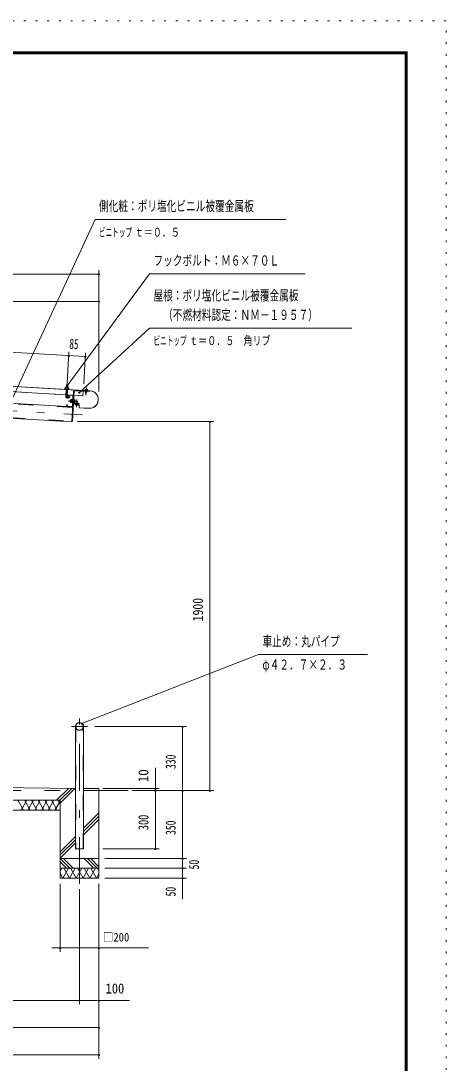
# Model space of a CAD drawing. Units: millimetres, scale not verified. Extents: x -22419 to 22419, y -10500 to 10500.
# Drawn here: x 16954 to 22419, y -2912 to 10500 of the extents above; entities that cross this region are included whole.
import ezdxf
from ezdxf.enums import TextEntityAlignment as Align

# ---------------------------------------------------------------- set-up
doc = ezdxf.new("R2010")
doc.units = ezdxf.units.MM
doc.header["$LTSCALE"] = 50
for name, pattern in [('USER2', [10, 4, -6]), ('USER3', [24, 12, -5, 2, -5]), ('USER4', [3, 0.5, -2.5])]:
    doc.linetypes.add(name, pattern=pattern)
for name, color, linetype, lineweight in [('0-6_2-0BOLD', 7, 'Continuous', 18), ('0-7_2-1HIDDEN', 3, 'USER2', 18), ('0-8_2-2CENTER', 3, 'USER3', 18), ('0-9_2-4THIN', 4, 'Continuous', 18), ('0-A_2-5DIM', 3, 'Continuous', 18), ('0-B_2-6HATCH', 2, 'Continuous', 18), ('0-C_F-F', 5, 'Continuous', 18), ('0-D_F-E_J_ADD', 5, 'USER4', 18)]:
    doc.layers.add(name, color=color, linetype=linetype, lineweight=lineweight)
doc.styles.add('ＭＳ ゴシック', font='')
doc.styles.get('ＭＳ ゴシック').set_extended_font_data('MS Gothic')

msp = doc.modelspace()

# ---------------------------------------------------------------- linework, layer by layer
at = {"layer": '0-6_2-0BOLD'}
for p, q in [((17842.45, 5738.77), (13072.87, 6013.78)), ((13089.02, 6011.6), (17806.19, 5739.61)), ((17531.81, 5687.81), (14878.1, 5840.83)), ((17537.28, 5777.15), (17538.02, 5789.94)), ((17554.23, 5789), (17553.49, 5776.21)), ((14773.69, 5696.59), (17618.96, 5532.54)), ((17535.7, 5755.2), (17530.66, 5667.91)), ((17534.3, 5731.03), (17551.15, 5730.06)), ((17547.51, 5666.94), (17552.55, 5754.23)), ((17627.59, 5682.29), (17548.66, 5686.84)), ((17552.71, 5686.6), (17627.59, 5682.28)), ((17556.25, 5678.38), (17555.27, 5661.41)), ((17619.37, 5678.75), (17560.47, 5682.14)), ((17580.65, 5655.27), (17563.24, 5646.51)), ((17615.42, 5540.75), (17623.14, 5674.52)), ((17616.26, 5346.88), (17638.71, 5736.25)), ((17634.14, 5656.86), (17626.15, 5657.32)), ((17681.42, 5748.05), (17681.49, 5749.3)), ((17681.49, 5749.3), (17842.48, 5740.02)), ((17756.27, 5742.49), (17756.34, 5743.73)), ((17784.56, 5712.32), (17785.76, 5732.77)), ((17786.89, 5747.24), (17787.4, 5755.96)), ((17801.81, 5755.12), (17801.3, 5746.39)), ((17552.29, 5540.38), (17611.2, 5536.98)), ((17609.75, 5598.79), (17595.27, 5599.62)), ((17596.35, 5618.35), (17610.83, 5617.52)), ((17610.29, 5608.15), (17615, 5602.87)), ((17610.58, 5613.14), (17615.29, 5607.87)), ((17636.48, 5627.93), (17632.48, 5628.16)), ((17634.71, 5597.35), (17646.7, 5596.66)), ((17647.78, 5615.39), (17635.79, 5616.08)), ((17663.7, 5566.01), (17663.21, 5557.29)), ((17677.62, 5556.47), (17678.11, 5565.19)), ((17608.28, 5347.33), (17616.26, 5346.88)), ((17654.27, 1419.93), (17654.27, -155.07)), ((17654.27, 622.96), (15553.01, 643.98)), ((17957.64, 619.93), (17761.01, 621.89)), ((17957.63, 594.93), (18332.63, 594.93)), ((16207.64, 344.93), (17457.64, 344.93)), ((17457.64, -280.07), (17957.64, -280.07)), ((17957.64, -405.07), (17457.64, -405.07))]:
    msp.add_line(p, q, dxfattribs=at)
for points in [[(17516.58, 5765.67), (17528.26, 5777.67), (17562.52, 5775.69), (17572.74, 5762.43)], [(17561.6, 5775.75), (17562.34, 5788.53), (17560.23, 5789.91), (17532.16, 5791.53), (17529.91, 5790.4), (17529.18, 5777.62)], [(17537.77, 5791.21), (17538.99, 5812.26), (17555.83, 5811.29), (17554.62, 5790.24)], [(17555.83, 5811.29), (17553.19, 5814.26), (17541.96, 5814.91), (17538.99, 5812.26)], [(17630.73, 5736.7), (17607.97, 5342.11), (16303.87, 5417.3)], [(17572.27, 5754.35), (17572.74, 5762.43), (17516.58, 5765.67), (17516.12, 5757.58)], [(17555.27, 5661.41), (17551.27, 5661.64), (17552.25, 5678.61)], [(17555.66, 5661.59), (17573.07, 5670.35), (17580.65, 5655.27)], [(17755.81, 5734.5), (17752.38, 5675.09), (17635.58, 5681.82)], [(17644, 5740.95), (17830.69, 5730.18), (17831.15, 5738.17)], [(17808.5, 5745.97), (17809.01, 5754.69), (17806.91, 5756.08), (17782.45, 5757.52), (17780.2, 5756.38), (17779.68, 5747.66)], [(17800.73, 5731.91), (17799.53, 5711.44), (17796.89, 5709.09), (17786.91, 5709.67), (17784.56, 5712.32), (17799.53, 5711.44)], [(17544.54, 5544.83), (17545.52, 5561.81), (17549.51, 5561.57), (17548.53, 5544.6)], [(17589.66, 5619.36), (17585.7, 5615.83), (17584.98, 5603.35), (17588.51, 5599.39)], [(17593.49, 5599.11), (17588.51, 5599.39), (17589.66, 5619.36), (17594.65, 5619.07)], [(17611.37, 5626.89), (17596.89, 5627.72), (17594.98, 5624.81), (17593.16, 5593.36), (17594.73, 5590.25), (17609.21, 5589.42)], [(17614.16, 5588.4), (17609.17, 5588.68), (17611.42, 5627.62), (17616.41, 5627.33)], [(17620.5, 5628.85), (17616.51, 5629.08), (17614.06, 5586.65), (17618.06, 5586.42)], [(17636.48, 5627.93), (17634.03, 5585.5), (17630.03, 5585.73)], [(17634.17, 5587.98), (17646.16, 5587.29), (17648.07, 5590.2)], [(17634.77, 5580.96), (17701.62, 5577.11), (17701.16, 5569.12), (17634.31, 5572.97)], [(17648.07, 5590.2), (17649.89, 5621.65), (17648.32, 5624.75), (17636.33, 5625.45)], [(17641.26, 5572.57), (17641.18, 5571.32), (17696.09, 5568.16), (17705.84, 5520.01), (17829.38, 5512.89)], [(17685.32, 5564.79), (17684.82, 5556.06), (17682.57, 5554.93), (17658.11, 5556.31), (17656, 5557.7), (17656.5, 5566.42)], [(17679.15, 5578.4), (17680.38, 5600.12), (17665.4, 5600.97), (17664.17, 5579.26)], [(17665.4, 5600.97), (17668.04, 5603.32), (17678.03, 5602.76), (17680.38, 5600.12)], [(17829.45, 5514.14), (17706.87, 5521.21), (17697.13, 5569.35)], [(17654.27, -155.07), (17761.01, -155.07), (17761.01, 1419.93)], [(15553.01, 469.93), (17457.64, 469.93), (17457.64, -530.07), (17957.64, -530.07), (17957.64, 619.93)]]:
    msp.add_lwpolyline(points, dxfattribs=at)
for points in [[(17809.46, 5741.91), (17778.26, 5743.74), (17778.49, 5747.73), (17809.69, 5745.9)], [(17686.73, 5568.71), (17686.51, 5564.72), (17655.31, 5566.49), (17655.54, 5570.48)]]:
    msp.add_lwpolyline(points, close=True, dxfattribs=at)
for radius in [53.38, 47.62]:
    msp.add_circle((17707.64, 1419.93), radius, dxfattribs=at)
for centre, radius, start, end in [((17533.63, 5784.25), 7.19, 52.31554, 112.31554), ((17544.65, 5763.9), 26.87, 69.11256, 104.28848), ((17557.94, 5782.84), 7.19, 61.08405, 121.08405), ((17553.13, 5666.61), 22.5, 176.69928, 296.69928), ((17553.13, 5666.61), 5.62, 176.69928, 296.69928), ((17560.24, 5678.15), 8, 86.70229, 176.70438), ((17560.24, 5678.15), 4, 86.70058, 176.70526), ((17619.14, 5674.76), 4, 356.705, 86.705), ((17619.14, 5674.76), 8, 356.7045, 86.7045), ((17643.71, 5735.95), 13, 86.70334, 176.6996), ((17643.71, 5735.95), 5, 86.70148, 176.6944), ((17783.53, 5751.65), 5.79, 48.11542, 86.64685), ((17793.43, 5735.56), 21.27, 66.81824, 106.47868), ((17805.15, 5750.38), 5.79, 86.65154, 125.19777), ((17835.93, 5626.46), 113.75, 266.70016, 86.70016), ((17835.93, 5626.46), 112.5, 266.70016, 86.7), ((17552.52, 5544.37), 8, 176.7045, 266.70007), ((17552.52, 5544.37), 4, 176.705, 266.70058), ((17600.44, 5594.62), 7.19, 135.97482, 176.70164), ((17620.18, 5607.58), 26.15, 155.67531, 197.72612), ((17602.06, 5622.72), 7.19, 176.70164, 217.42847), ((17611.43, 5540.98), 8, 266.70007, 356.70476), ((17611.43, 5540.98), 4, 266.70058, 356.70526), ((17635.06, 5585.95), 13, 244.08128, 266.70229), ((17635.06, 5585.95), 5, 176.6946, 266.7023), ((17622.87, 5607.43), 26.15, 335.67531, 17.72612), ((17640.99, 5592.29), 7.19, 356.70164, 37.42847), ((17642.61, 5620.39), 7.19, 315.97482, 356.70164), ((17659.86, 5562.02), 5.79, 266.75764, 305.28908), ((17671.55, 5576.86), 21.27, 246.92278, 286.58322), ((17681.48, 5560.79), 5.79, 228.21002, 266.75626)]:
    msp.add_arc(centre, radius, start, end, dxfattribs=at)
at = {"layer": '0-7_2-1HIDDEN'}
for p, q in [((17531.88, 5689.06), (14878.17, 5842.08)), ((17627.66, 5683.54), (17548.73, 5688.09)), ((17752.46, 5676.33), (17635.65, 5683.07)), ((17618.55, 5525.55), (16310.93, 5600.94)), ((16304.27, 5424.29), (17608.38, 5349.09)), ((17660.01, 1419.93), (17660.01, -155.07)), ((17755.26, -155.07), (17755.26, 1419.93)), ((17957.64, 594.93), (12957.64, 594.93))]:
    msp.add_line(p, q, dxfattribs=at)
at = {"layer": '0-8_2-2CENTER'}
for p, q in [((17549.19, 5842.68), (17539.02, 5666.14)), ((17796.14, 5781.76), (17790.44, 5684.42)), ((17559.45, 5654.05), (17585.68, 5667.25)), ((16309.37, 5512.52), (17746.25, 5429.66)), ((17560.38, 5611.03), (17673.94, 5604.48)), ((17674.45, 5628), (17668.93, 5530.66)), ((17707.64, -604.92), (17707.64, 1523.31)), ((17811.02, 1419.93), (17604.26, 1419.93))]:
    msp.add_line(p, q, dxfattribs=at)
msp.add_arc((17553.13, 5666.61), 14.06, 176.70197, 296.69957, dxfattribs=at)
at = {"layer": '0-9_2-4THIN'}
for p, q in [((17540.59, 5813.7), (17539.29, 5791.12)), ((17553.1, 5790.33), (17554.4, 5812.9)), ((17537.22, 5755.11), (17535.82, 5730.95)), ((17549.63, 5730.15), (17551.02, 5754.32)), ((17786.44, 5710.2), (17787.75, 5732.66)), ((17798.74, 5732.03), (17797.42, 5709.56)), ((17593.64, 5601.6), (17586.15, 5602.03)), ((17587.02, 5617.01), (17594.5, 5616.58)), ((17667.51, 5602.85), (17666.17, 5579.15)), ((17677.15, 5578.52), (17678.5, 5602.23))]:
    msp.add_line(p, q, dxfattribs=at)
at = {"layer": '0-A_2-5DIM'}
for p, q in [((17957.63, 7289.93), (17957.63, 5731.38)), ((12957.63, 7239.93), (17957.63, 7239.93)), ((17967.63, 7239.93), (17947.63, 7239.93)), ((17957.63, 6889.93), (12957.63, 6889.93)), ((17967.63, 6889.93), (17947.63, 6889.93)), ((13189.12, 6444.64), (17781.49, 6179.84)), ((17706.41, 5718.42), (18607.64, 6544.93)), ((18607.64, 6544.93), (21207.64, 6544.93)), ((17549.19, 5842.65), (17572.22, 6241.99)), ((17579.34, 6192.07), (17559.34, 6192.07)), ((17784.37, 6229.76), (17761.34, 5830.42)), ((17791.49, 6179.84), (17771.49, 6179.84)), ((17560.16, 5802.67), (17540.16, 5802.67)), ((17716.42, 5718.42), (17696.42, 5718.42)), ((17681.93, 5344.93), (19432.63, 5344.93)), ((19392.63, 5344.93), (19372.63, 5344.93)), ((19382.63, 5344.93), (19382.63, 594.93)), ((17749.53, 1458.77), (17729.53, 1458.77)), ((19082.63, 1419.93), (17905.19, 1419.93)), ((19042.63, 1419.93), (19022.63, 1419.93)), ((19032.63, 1419.93), (19032.63, -800.07)), ((18682.63, -155.07), (18682.63, 889.93)), ((18732.63, 619.93), (18007.63, 619.93)), ((19432.63, 594.93), (18382.63, 594.93)), ((18692.63, 619.93), (18672.63, 619.93)), ((18692.63, 594.93), (18672.63, 594.93)), ((19042.63, 594.93), (19022.63, 594.93)), ((19392.63, 594.93), (19372.63, 594.93)), ((18732.62, -155.07), (18007.63, -155.07)), ((18692.63, -155.07), (18672.63, -155.07)), ((18032.64, -280.07), (19082.63, -280.07)), ((19042.63, -280.07), (19022.63, -280.07)), ((19082.63, -405.07), (18032.64, -405.07)), ((18032.64, -530.07), (19082.63, -530.07)), ((19042.63, -405.07), (19022.63, -405.07)), ((19042.63, -530.07), (19022.63, -530.07)), ((17457.64, -605.07), (17457.64, -1480.07)), ((17957.64, -2855.07), (17957.64, -605.07)), ((17707.64, -2155.07), (17707.64, -673.63)), ((17350.74, -1430.07), (18595.14, -1430.07)), ((17467.64, -1430.07), (17447.64, -1430.07)), ((17967.64, -1430.07), (17947.64, -1430.07)), ((18350.13, -2105.07), (15457.64, -2105.07)), ((17717.64, -2105.07), (17697.64, -2105.07)), ((17967.64, -2105.07), (17947.64, -2105.07)), ((12957.64, -2455.07), (17957.64, -2455.07)), ((17967.64, -2455.07), (17947.64, -2455.07)), ((12957.64, -2805.07), (17957.64, -2805.07)), ((17967.64, -2805.07), (17947.64, -2805.07))]:
    msp.add_line(p, q, dxfattribs=at)
for points in [[(16851.98, 5651.61), (17907.64, 7944.93), (20357.64, 7944.93)], [(20607.64, 7244.93), (18607.64, 7244.93), (17550.15, 5802.67)], [(17739.53, 1458.77), (20007.64, 2344.93), (21407.64, 2344.93)]]:
    msp.add_lwpolyline(points, dxfattribs=at)
for centre in [(17957.63, 7239.93), (17957.63, 6889.93), (17569.34, 6192.07), (17781.49, 6179.84), (17550.16, 5802.67), (17706.42, 5718.42), (19382.63, 5344.93), (17739.53, 1458.77), (19032.63, 1419.93), (18682.63, 619.93), (18682.63, 594.93), (19032.63, 594.93), (19382.63, 594.93), (18682.63, -155.07), (19032.63, -280.07), (19032.63, -405.07), (19032.63, -530.07), (17457.64, -1430.07), (17957.64, -1430.07), (17707.64, -2105.07), (17957.64, -2105.07), (17957.64, -2455.07), (17957.64, -2805.07)]:
    msp.add_arc(centre, 10, 180, 0, dxfattribs=at)
at = {"layer": '0-B_2-6HATCH'}
for p, q in [((17411.53, 469.93), (17565.45, 623.85)), ((17453.96, 469.93), (17607.46, 623.43)), ((17649.47, 623.01), (17457.64, 431.18)), ((16915.45, 469.93), (16987.62, 344.93)), ((16958.75, 344.93), (17030.92, 469.93)), ((17002.05, 469.93), (17074.22, 344.93)), ((17045.35, 344.93), (17117.52, 469.93)), ((17088.65, 469.93), (17160.82, 344.93)), ((17131.95, 344.93), (17204.12, 469.93)), ((17175.26, 469.93), (17247.42, 344.93)), ((17218.56, 344.93), (17290.72, 469.93)), ((17261.86, 469.93), (17334.03, 344.93)), ((17305.16, 344.93), (17377.33, 469.93)), ((17348.46, 469.93), (17420.63, 344.93)), ((17391.76, 344.93), (17457.64, 459.03)), ((17457.64, 430.84), (17435.06, 469.93)), ((17761.01, 112.3), (17957.64, 308.93)), ((17957.64, 266.5), (17761.01, 69.88)), ((17761.01, 27.45), (17957.64, 224.07)), ((17457.64, -191.08), (17654.27, 5.55)), ((17654.27, -36.87), (17457.64, -233.5)), ((17457.64, -275.93), (17654.27, -79.3)), ((17457.64, -280.07), (17582.64, -405.07)), ((17540.21, -405.07), (17457.64, -322.49)), ((17625.07, -405.07), (17500.07, -280.07)), ((17893.77, -405.07), (17768.77, -280.07)), ((17811.19, -280.07), (17936.19, -405.07)), ((17853.62, -280.07), (17957.64, -384.09)), ((17457.64, -440.97), (17478.36, -405.07)), ((17492.8, -530.07), (17457.64, -469.16)), ((17564.97, -405.07), (17492.8, -530.07)), ((17507.23, -405.07), (17579.4, -530.07)), ((17579.4, -530.07), (17651.57, -405.07)), ((17593.83, -405.07), (17666, -530.07)), ((17666, -530.07), (17738.17, -405.07)), ((17752.61, -530.07), (17680.44, -405.07)), ((17824.77, -405.07), (17752.6, -530.07)), ((17940.24, -405.07), (17957.64, -435.19))]:
    msp.add_line(p, q, dxfattribs=at)
for points in [[(17767.04, -405.07), (17839.21, -530.07), (17911.38, -405.07)], [(17957.64, -474.95), (17925.81, -530.07), (17853.64, -405.07)]]:
    msp.add_lwpolyline(points, dxfattribs=at)
at = {"layer": '0-C_F-F'}
for points in [[(21919.05, -10000), (-6780.95, -10000), (-6780.95, 10100), (21919.05, 10100)], [(21916.55, -9997.5), (-6778.45, -9997.5), (-6778.45, 10097.5), (21916.55, 10097.5)], [(21914.05, -9995), (21914.05, 10095), (-6775.95, 10095), (-6775.95, -9995)], [(21911.55, -9992.5), (-6773.45, -9992.5), (-6773.45, 10092.5), (21911.55, 10092.5)], [(21909.05, -9990), (21909.05, 10090), (-6770.95, 10090), (-6770.95, -9990)], [(21906.55, -9987.5), (-6768.45, -9987.5), (-6768.45, 10087.5), (21906.55, 10087.5)], [(21904.05, -9985), (-6765.95, -9985), (-6765.95, 10085), (21904.05, 10085)], [(21901.55, -9982.5), (21901.55, 10082.5), (-6763.45, 10082.5), (-6763.45, -9982.5)], [(21899.05, -9980), (-6760.95, -9980), (-6760.95, 10080), (21899.05, 10080)], [(21896.55, -9977.5), (-6758.45, -9977.5), (-6758.45, 10077.5), (21896.55, 10077.5)], [(21894.05, -9975), (21894.05, 10075), (-6755.95, 10075), (-6755.95, -9975)]]:
    msp.add_lwpolyline(points, close=True, dxfattribs=at)
at = {"layer": '0-D_F-E_J_ADD'}
msp.add_lwpolyline([(22419.05, -10500), (22419.05, 10500), (-7280.95, 10500), (-7280.95, -10500)], close=True, dxfattribs=at)

# ---------------------------------------------------------------- texts
at = {"layer": '0-A_2-5DIM', "color": 7, "style": 'ＭＳ ゴシック'}
for s, height, width, p in [('側化粧：ポリ塩化ビニル被覆金属板', 130.2, 0.7, (17957.64, 8012.69)), ('ビニトップ ', 110.7, 0.55, (17957.64, 7689.92)), ('ｔ＝０．５', 110.7, 0.75, (18416.92, 7689.92)), ('フックボルト：Ｍ６×７０Ｌ', 130.2, 0.7, (18657.64, 7312.69)), ('屋根：ポリ塩化ビニル被覆金属板', 130.2, 0.7, (18657.64, 6862.69)), ('\u3000（不燃材料認定：ＮＭ－１９５７）', 130.2, 0.7, (18657.64, 6612.69)), ('ビニトップ ', 110.7, 0.55, (18657.64, 6294.93)), ('ｔ＝０．５\u3000角リブ', 110.7, 0.75, (19116.92, 6294.93)), ('車止め：丸パイプ', 130.2, 0.7, (20057.64, 2412.7)), ('φ４２．７×２．３', 130.2, 0.7, (20057.64, 2112.7)), ('□200', 110.7, 0.9, (18007.64, -1380.07)), ('100', 130.2, 0.9, (18043.31, -2055.07))]:
    msp.add_text(s, height=height, dxfattribs=dict(at, width=width)).set_placement(p, align=Align.BOTTOM_LEFT)
for s, rotation, width, p in [('85', 356.7, 0.65, (17572.52, 6241.97)), ('1900', 90, 0.85, (19332.63, 2773.08)), ('330', 90, 0.7, (18982.63, 872.6)), ('10', 90, 0.95, (18632.63, 701.98)), ('300', 90, 0.75, (18632.63, 85.83)), ('350', 90, 0.7, (18982.63, 24.16)), ('50', 90, 0.7, (19282.63, -419.29)), ('50', 90, 0.7, (18982.63, -766.79))]:
    msp.add_text(s, height=130.2, rotation=rotation, dxfattribs=dict(at, width=width)).set_placement(p, align=Align.BOTTOM_LEFT)

doc.saveas('drawing.dxf')
